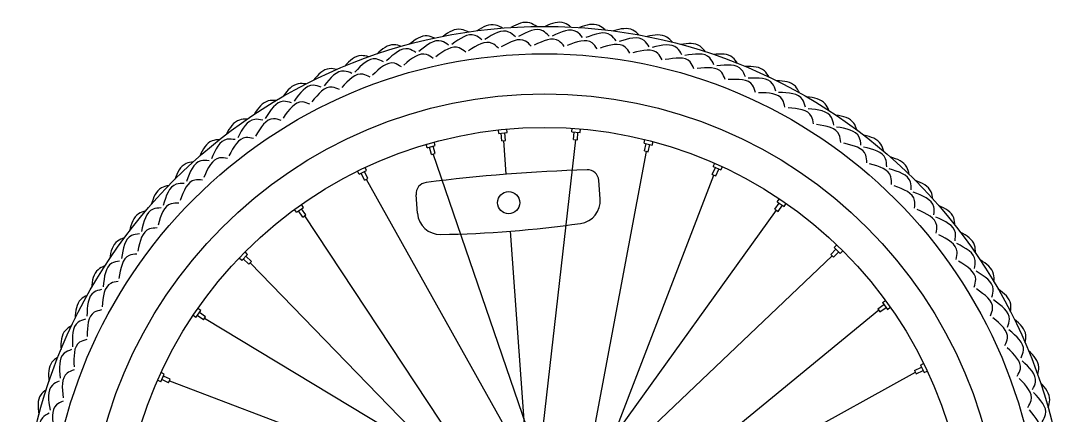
# Model space of a CAD drawing. Header units: millimetres. Extents: x -1429 to 1321, y -166 to 996.
# Drawn here: x -1425 to -740, y 370 to 628 of the extents above; entities that cross this region are included whole.
import ezdxf

# ---------------------------------------------------------------- set-up
doc = ezdxf.new("R2010")
doc.units = ezdxf.units.MM
doc.layers.add('ceco.net 419 bike wheels', color=7, linetype='Continuous')

msp = doc.modelspace()

# ---------------------------------------------------------------- linework, layer by layer
at = {"layer": 'ceco.net 419 bike wheels'}
for p, q in [((-1112.33, 554.26), (-1112.56, 556.59)), ((-1106.85, 554.8), (-1107.08, 557.14)), ((-1064.53, 555.31), (-1064.35, 557.64)), ((-1064.53, 555.31), (-1059.04, 554.89)), ((-1063.39, 550.28), (-1063.02, 555.19)), ((-1059.04, 554.89), (-1058.86, 557.23)), ((-1153.92, 546.42), (-1154.55, 548.67)), ((-1112.33, 554.26), (-1106.85, 554.8)), ((-1110.33, 549.5), (-1110.82, 554.41)), ((-1110.33, 549.5), (-1107.87, 549.75)), ((-1107.48, 527.62), (-1109.1, 549.63)), ((-1107.87, 549.75), (-1108.36, 554.65)), ((-1062.16, 550.18), (-1085.4, 345.39)), ((-1063.39, 550.28), (-1060.92, 550.09)), ((-1060.92, 550.09), (-1060.55, 555.01)), ((-1017.28, 548.04), (-1016.7, 550.31)), ((-1011.94, 546.68), (-1011.36, 548.95)), ((-1159.21, 544.93), (-1159.85, 547.18)), ((-1159.21, 544.93), (-1153.92, 546.42)), ((-1156.42, 540.59), (-1157.76, 545.34)), ((-1154.04, 541.26), (-1155.37, 546.01)), ((-1015.83, 542.58), (-1054.31, 338.67)), ((-1017.28, 548.04), (-1011.94, 546.68)), ((-1017.03, 542.89), (-1015.81, 547.66)), ((-1017.03, 542.89), (-1014.63, 542.28)), ((-1014.63, 542.28), (-1013.41, 547.05)), ((-1156.42, 540.59), (-1154.04, 541.26)), ((-1089.34, 348.79), (-1155.23, 540.93)), ((-972, 532.68), (-971.04, 534.81)), ((-1203.77, 527.6), (-1204.79, 529.71)), ((-1203.77, 527.6), (-1198.81, 529.98)), ((-1200.27, 523.81), (-1202.41, 528.25)), ((-1198.04, 524.88), (-1200.17, 529.32)), ((-1198.81, 529.98), (-1199.83, 532.09)), ((-972.65, 527.56), (-970.62, 532.05)), ((-972, 532.68), (-966.99, 530.41)), ((-970.4, 526.54), (-968.37, 531.03)), ((-966.99, 530.41), (-966.02, 532.55)), ((-1200.27, 523.81), (-1198.04, 524.88)), ((-1199.15, 524.35), (-1099.55, 346.94)), ((-1045.93, 511.51), (-1046.88, 523.61)), ((-1046.02, 333.71), (-971.53, 527.05)), ((-972.65, 527.56), (-970.4, 526.54)), ((-1165.56, 502.1), (-1166.51, 514.2)), ((-1240.17, 506), (-1241.54, 507.9)), ((-931.61, 504.76), (-928.84, 508.83)), ((-930.09, 509.69), (-928.76, 511.62)), ((-930.09, 509.69), (-925.54, 506.58)), ((-929.57, 503.36), (-926.79, 507.44)), ((-925.54, 506.58), (-924.22, 508.52)), ((-1244.64, 502.79), (-1246.01, 504.69)), ((-1244.64, 502.79), (-1240.17, 506)), ((-1240.53, 499.67), (-1243.41, 503.67)), ((-1238.52, 501.11), (-1241.4, 505.12)), ((-1240.53, 499.67), (-1238.52, 501.11)), ((-1239.53, 500.39), (-1127.76, 331.68)), ((-1048.81, 340.17), (-930.59, 504.06)), ((-931.61, 504.76), (-929.57, 503.36)), ((-1094.02, 344.1), (-1104.76, 490.45)), ((-892.8, 479.76), (-891.16, 481.44)), ((-892.8, 479.76), (-888.86, 475.92)), ((-1280.58, 471.26), (-1282.26, 472.9)), ((-1280.58, 471.26), (-1276.74, 475.2)), ((-1276.74, 475.2), (-1278.41, 476.84)), ((-1274.27, 470.67), (-1277.79, 474.12)), ((-894.27, 474.32), (-1042.56, 333.47)), ((-895.16, 475.18), (-891.71, 478.71)), ((-895.16, 475.18), (-893.39, 473.45)), ((-893.39, 473.45), (-889.94, 476.98)), ((-888.86, 475.92), (-887.22, 477.6)), ((-1276, 468.9), (-1279.52, 472.35)), ((-1276, 468.9), (-1274.27, 470.67)), ((-1134.26, 324.92), (-1275.13, 469.79)), ((-1307.4, 438.52), (-1309.33, 439.84)), ((-863.67, 438.71), (-1021.08, 309.82)), ((-864.39, 439.72), (-860.39, 442.59)), ((-864.39, 439.72), (-862.95, 437.71)), ((-862.95, 437.71), (-858.94, 440.58)), ((-861.27, 443.82), (-859.37, 445.19)), ((-861.27, 443.82), (-858.06, 439.35)), ((-858.06, 439.35), (-856.16, 440.72)), ((-1310.5, 433.98), (-1312.44, 435.3)), ((-1310.5, 433.98), (-1307.4, 438.52)), ((-1305.58, 432.45), (-1309.65, 435.23)), ((-1304.18, 434.49), (-1308.25, 437.27)), ((-1305.58, 432.45), (-1304.18, 434.49)), ((-1127.63, 326.67), (-1304.88, 433.47)), ((-1331.23, 397.07), (-1333.36, 398.04)), ((-1017.48, 300.09), (-839.72, 398.34)), ((-840.25, 399.45), (-835.81, 401.59)), ((-840.25, 399.45), (-839.18, 397.22)), ((-839.18, 397.22), (-834.74, 399.36)), ((-836.47, 402.95), (-834.35, 403.97)), ((-836.47, 402.95), (-834.08, 397.99)), ((-834.08, 397.99), (-831.97, 399.01)), ((-1333.49, 392.06), (-1335.63, 393.02)), ((-1333.49, 392.06), (-1331.23, 397.07)), ((-1328.38, 391.41), (-1332.87, 393.44)), ((-1327.36, 393.66), (-1331.85, 395.69)), ((-1328.38, 391.41), (-1327.36, 393.66)), ((-1327.87, 392.54), (-1134.06, 319.35))]:
    msp.add_line(p, q, dxfattribs=at)
for centre, radius in [((-1082.44, 281.62), 342.61), ((-1082.44, 281.62), 324.72), ((-1082.44, 281.62), 298.54), ((-1082.44, 281.62), 276.61), ((-1105.92, 509.05), 7.3)]:
    msp.add_circle(centre, radius, dxfattribs=at)
for centre, radius, start, end in [((-1020.15, -581.7), 1112.75, 91.77364, 97.21887), ((-1054.36, 523.02), 7.5, 4.49626, 91.77364), ((-1159.03, 514.79), 7.5, 97.21887, 184.49626), ((-1060.88, 510.33), 15, 278.02417, 4.49626), ((-1150.61, 503.28), 15, 184.49626, 270.96834), ((-1162.97, 1234.46), 746.29, 270.96834, 278.02417)]:
    msp.add_arc(centre, radius, start, end, dxfattribs=at)
for points in [[(-1109.93, 623.12), (-1111.46, 624), (-1116.94, 626.81), (-1122.62, 623.98), (-1126.72, 621.35)], [(-1087.53, 624.19), (-1089.01, 625.17), (-1094.29, 628.33), (-1100.14, 625.88), (-1104.41, 623.52)], [(-1065.12, 623.79), (-1066.53, 624.86), (-1071.59, 628.36), (-1077.59, 626.3), (-1082, 624.23)], [(-1042.78, 621.92), (-1044.11, 623.09), (-1048.94, 626.91), (-1055.05, 625.24), (-1059.59, 623.47)], [(-1020.6, 618.6), (-1021.86, 619.85), (-1026.42, 623.98), (-1032.64, 622.72), (-1037.28, 621.24)], [(-1154.27, 616.61), (-1155.9, 617.28), (-1161.7, 619.36), (-1166.96, 615.81), (-1170.69, 612.67)], [(-1132.2, 620.59), (-1133.79, 621.37), (-1139.44, 623.82), (-1144.92, 620.62), (-1148.85, 617.73)], [(-998.7, 613.84), (-999.87, 615.16), (-1004.15, 619.58), (-1010.44, 618.73), (-1015.17, 617.56)], [(-1176.02, 611.2), (-1177.7, 611.76), (-1183.62, 613.45), (-1188.64, 609.56), (-1192.15, 606.19)], [(-977.15, 607.65), (-978.23, 609.05), (-982.22, 613.74), (-988.54, 613.3), (-993.34, 612.44)], [(-1197.38, 604.37), (-1199.09, 604.82), (-1205.11, 606.12), (-1209.86, 601.92), (-1213.14, 598.32)], [(-956.05, 600.06), (-957.04, 601.53), (-960.71, 606.47), (-967.05, 606.45), (-971.89, 605.9)], [(-1218.24, 596.16), (-1219.98, 596.5), (-1226.07, 597.4), (-1230.53, 592.9), (-1233.57, 589.09)], [(-935.5, 591.12), (-936.38, 592.64), (-939.72, 597.82), (-946.06, 598.2), (-950.92, 597.98)], [(-1238.52, 586.61), (-1240.28, 586.83), (-1246.41, 587.33), (-1250.57, 582.55), (-1253.36, 578.55)], [(-915.57, 580.84), (-916.36, 582.43), (-919.35, 587.81), (-925.64, 588.61), (-930.51, 588.7)], [(-1258.14, 575.75), (-1259.9, 575.86), (-1266.06, 575.95), (-1269.9, 570.9), (-1272.41, 566.73)], [(-896.36, 569.29), (-897.04, 570.92), (-899.67, 576.48), (-905.9, 577.69), (-910.75, 578.11)], [(-1277, 563.63), (-1278.76, 563.62), (-1284.91, 563.31), (-1288.41, 558.03), (-1290.65, 553.7)], [(-877.94, 556.5), (-878.51, 558.17), (-880.78, 563.9), (-886.91, 565.51), (-891.73, 566.24)], [(-1295.02, 550.3), (-1296.79, 550.18), (-1302.9, 549.47), (-1306.05, 543.96), (-1308, 539.5)], [(-860.4, 542.54), (-860.86, 544.24), (-862.75, 550.11), (-868.77, 552.12), (-873.52, 553.16)], [(-1312.14, 535.82), (-1313.89, 535.58), (-1319.95, 534.48), (-1322.73, 528.78), (-1324.39, 524.19)], [(-843.81, 527.46), (-844.16, 529.19), (-845.66, 535.16), (-851.53, 537.56), (-856.21, 538.92)], [(-828.24, 511.32), (-828.48, 513.08), (-829.59, 519.13), (-835.29, 521.91), (-839.87, 523.57)], [(-1328.27, 520.25), (-1330.01, 519.9), (-1335.98, 518.4), (-1338.38, 512.53), (-1339.73, 507.85)], [(-813.76, 494.21), (-813.89, 495.97), (-814.59, 502.09), (-820.1, 505.23), (-824.56, 507.19)], [(-1343.35, 503.66), (-1345.06, 503.2), (-1350.92, 501.31), (-1352.93, 495.3), (-1353.98, 490.54)], [(-800.44, 476.18), (-800.44, 477.95), (-800.75, 484.1), (-806.04, 487.6), (-810.36, 489.84)], [(-1357.32, 486.12), (-1358.99, 485.55), (-1364.72, 483.28), (-1366.33, 477.15), (-1367.06, 472.33)], [(-1370.1, 467.71), (-1371.74, 467.02), (-1377.3, 464.39), (-1378.51, 458.16), (-1378.92, 453.31)], [(-788.31, 457.32), (-788.21, 459.08), (-788.11, 465.24), (-793.16, 469.08), (-797.33, 471.6)], [(-777.45, 437.71), (-777.23, 439.46), (-776.73, 445.6), (-781.52, 449.76), (-785.51, 452.54)], [(-1381.66, 448.49), (-1383.24, 447.71), (-1388.62, 444.71), (-1389.42, 438.42), (-1389.52, 433.55)], [(-767.9, 417.43), (-767.56, 419.16), (-766.66, 425.25), (-771.16, 429.72), (-774.97, 432.76)], [(-1391.93, 428.57), (-1393.46, 427.68), (-1398.63, 424.34), (-1399.02, 418.01), (-1398.8, 413.14)], [(-759.69, 396.56), (-759.24, 398.27), (-757.94, 404.29), (-762.14, 409.04), (-765.74, 412.33)], [(-1400.88, 408.01), (-1402.35, 407.02), (-1407.29, 403.35), (-1407.26, 397.01), (-1406.72, 392.17)], [(-752.86, 375.21), (-752.3, 376.88), (-750.61, 382.81), (-754.5, 387.82), (-757.87, 391.33)], [(-1408.46, 386.91), (-1409.86, 385.83), (-1414.56, 381.84), (-1414.11, 375.52), (-1413.26, 370.72)]]:
    msp.add_open_spline(points, degree=3, knots=[1.290026, 1.290026, 1.290026, 1.290026, 6.384144, 19.446481, 19.446481, 19.446481, 19.446481], dxfattribs=at)
for points in [[(-1079.49, 617.96), (-1083.54, 621.35), (-1099.46, 617.54)], [(-1123.41, 615.47), (-1127.87, 618.3), (-1143.16, 612.44)], [(-1101.49, 617.44), (-1105.75, 620.55), (-1121.39, 615.71)], [(-1091.06, 611.3), (-1094.85, 614.67), (-1110.77, 610.86)], [(-1069.48, 611.15), (-1073.04, 614.77), (-1089.18, 612.01)], [(-1057.49, 617.05), (-1061.31, 620.69), (-1077.45, 617.93)], [(-1035.61, 614.7), (-1039.18, 618.58), (-1055.47, 616.89)], [(-1013.93, 610.92), (-1017.24, 615.03), (-1033.6, 614.4)], [(-1166.64, 607.27), (-1171.42, 609.49), (-1185.82, 601.69)], [(-1145.16, 612.08), (-1149.79, 614.61), (-1164.67, 607.76)], [(-1134.02, 607.35), (-1138.21, 610.2), (-1153.5, 604.35)], [(-1112.61, 610.03), (-1116.6, 613.15), (-1132.24, 608.31)], [(-1047.96, 609.6), (-1051.27, 613.44), (-1067.55, 611.75)], [(-1026.58, 606.64), (-1029.63, 610.69), (-1045.99, 610.07)], [(-1005.44, 602.29), (-1008.22, 606.54), (-1024.59, 606.98)], [(-992.53, 605.74), (-995.57, 610.05), (-1011.94, 610.5)], [(-1187.75, 601.06), (-1192.68, 602.97), (-1206.53, 594.24)], [(-1155.21, 603.28), (-1159.58, 605.85), (-1174.46, 599.01)], [(-984.63, 596.57), (-987.13, 600.99), (-1003.44, 602.5)], [(-971.53, 599.16), (-974.28, 603.67), (-990.58, 605.18)], [(-1176.09, 597.83), (-1180.62, 600.11), (-1195.02, 592.31)], [(-964.25, 589.5), (-966.45, 594.07), (-982.62, 596.64)], [(-951, 591.23), (-953.45, 595.91), (-969.61, 598.48)], [(-1208.42, 593.49), (-1213.46, 595.07), (-1226.71, 585.45)], [(-1196.57, 591.03), (-1201.24, 593.01), (-1215.1, 584.28)], [(-944.36, 581.11), (-946.26, 585.81), (-962.23, 589.44)], [(-931.03, 581.97), (-933.17, 586.8), (-949.13, 590.42)], [(-1228.55, 584.58), (-1233.68, 585.83), (-1246.28, 575.37)], [(-1216.57, 582.9), (-1221.35, 584.57), (-1234.61, 574.96)], [(-925.07, 571.44), (-926.66, 576.26), (-942.35, 580.92)], [(-911.71, 571.42), (-913.53, 576.38), (-929.22, 581.04)], [(-1248.05, 574.38), (-1253.25, 575.28), (-1265.14, 564.02)], [(-1235.98, 573.48), (-1240.87, 574.84), (-1253.47, 564.38)], [(-906.45, 560.53), (-907.72, 565.44), (-923.08, 571.12)], [(-893.12, 559.64), (-894.61, 564.7), (-909.97, 570.38)], [(-1266.84, 562.92), (-1272.09, 563.48), (-1283.22, 551.47)], [(-1254.74, 562.82), (-1259.71, 563.85), (-1271.6, 552.59)], [(-888.59, 548.42), (-889.53, 553.4), (-904.49, 560.08)], [(-875.35, 546.66), (-876.5, 551.81), (-891.45, 558.48)], [(-1284.85, 550.26), (-1290.12, 550.48), (-1300.43, 537.76)], [(-1272.77, 550.94), (-1277.79, 551.65), (-1288.91, 539.64)], [(-871.55, 535.17), (-872.17, 540.2), (-886.66, 547.84)], [(-858.45, 532.55), (-859.27, 537.76), (-873.75, 545.4)], [(-1301.98, 536.44), (-1307.26, 536.32), (-1316.72, 522.96)], [(-1289.97, 537.92), (-1295.03, 538.3), (-1305.35, 525.58)], [(-855.42, 520.83), (-855.71, 525.9), (-869.66, 534.47)], [(-842.52, 517.36), (-842.99, 522.62), (-856.95, 531.19)], [(-1318.18, 521.54), (-1323.43, 521.07), (-1332, 507.12)], [(-1306.29, 523.8), (-1311.36, 523.84), (-1320.82, 510.48)], [(-840.26, 505.47), (-840.22, 510.55), (-853.58, 520.01)], [(-827.62, 501.17), (-827.74, 506.44), (-841.11, 515.9)], [(-1321.65, 508.64), (-1326.71, 508.35), (-1335.28, 494.4)], [(-1333.36, 505.61), (-1338.58, 504.79), (-1346.22, 490.31)], [(-826.14, 489.16), (-825.77, 494.21), (-838.48, 504.53)], [(-813.81, 484.03), (-813.59, 489.3), (-826.3, 499.62)], [(-1347.48, 488.72), (-1352.63, 487.56), (-1359.3, 472.61)], [(-1335.99, 492.51), (-1341.02, 491.89), (-1348.66, 477.41)], [(-813.12, 471.95), (-812.41, 476.97), (-824.43, 488.1)], [(-801.14, 466.03), (-800.58, 471.27), (-812.59, 482.4)], [(-1349.24, 475.47), (-1354.22, 474.53), (-1360.89, 459.58)], [(-1360.45, 470.94), (-1365.52, 469.45), (-1371.2, 454.1)], [(-801.25, 453.93), (-800.21, 458.89), (-811.47, 470.78)], [(-789.68, 447.23), (-788.78, 452.43), (-800.04, 464.32)], [(-1372.24, 452.35), (-1377.2, 450.54), (-1381.86, 434.84)], [(-1361.34, 457.61), (-1366.25, 456.34), (-1371.93, 440.98)], [(-790.58, 435.17), (-789.22, 440.06), (-799.68, 452.65)], [(-779.48, 427.73), (-778.23, 432.86), (-788.69, 445.46)], [(-1372.26, 438.99), (-1377.07, 437.4), (-1381.74, 421.71)], [(-1382.79, 433.03), (-1387.61, 430.9), (-1391.24, 414.93)], [(-781.16, 415.75), (-779.49, 420.54), (-789.1, 433.79)], [(-770.57, 407.61), (-768.99, 412.64), (-778.61, 425.9)], [(-1381.93, 419.7), (-1386.63, 417.8), (-1390.26, 401.83)], [(-1392.05, 413.06), (-1396.72, 410.62), (-1399.3, 394.45)], [(-773.03, 395.76), (-771.05, 400.43), (-779.78, 414.28)], [(-763, 386.94), (-761.1, 391.86), (-769.82, 405.72)], [(-1390.32, 399.82), (-1394.88, 397.61), (-1397.46, 381.44)], [(-1399.98, 392.53), (-1404.49, 389.79), (-1406, 373.48)], [(-766.23, 375.28), (-763.95, 379.81), (-771.75, 394.2)], [(-756.8, 365.82), (-754.57, 370.61), (-762.37, 385)], [(-1397.39, 379.43), (-1401.8, 376.93), (-1403.31, 360.63)], [(-1406.55, 371.53), (-1410.87, 368.49), (-1411.31, 352.12)], [(-760.78, 354.4), (-758.21, 358.77), (-765.05, 373.64)]]:
    msp.add_spline(points, degree=3, dxfattribs=at)

doc.saveas('drawing.dxf')
